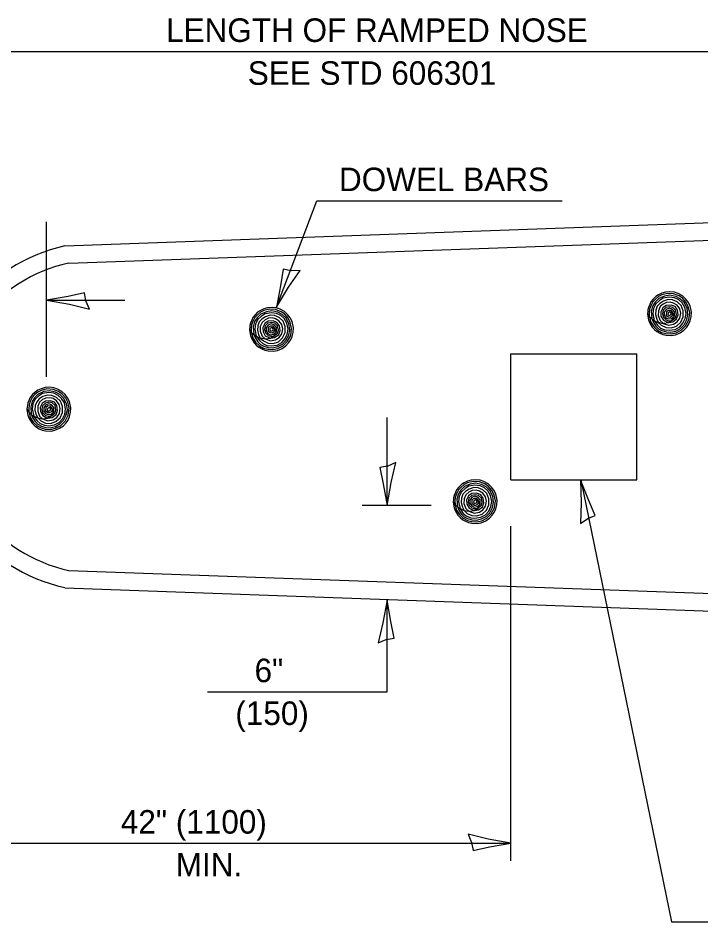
# Model space of a CAD drawing. Extents: x 99619 to 100299, y 99979 to 100419.
# Drawn here: x 99752.1 to 99831.8, y 100083.3 to 100188.8 of the extents above; entities that cross this region are included whole.
import ezdxf

# ---------------------------------------------------------------- set-up
doc = ezdxf.new("R2010")
doc.units = 0
for name, color, linetype in [('Design_PR_Back of Gutter or Curb line', 7, 'Continuous'), ('Design_PR_Roadway Dimensions', 7, 'Continuous'), ('Design_PR_Roadway Notes', 7, 'Continuous'), ('Level 43', 7, 'Continuous'), ('Stage_Construction Traffic Control', 7, 'Continuous')]:
    doc.layers.add(name, color=color, linetype=linetype)

msp = doc.modelspace()

# ---------------------------------------------------------------- linework, layer by layer
at = {"layer": 'Design_PR_Back of Gutter or Curb line'}
for p, q in [((99757.52, 100162.26), (99966.46, 100169.73)), ((99757.97, 100160.23), (99966.46, 100167.68)), ((99809.61, 100134.93), (99809.61, 100149.63)), ((99809.61, 100149.63), (99824.31, 100149.63)), ((99824.31, 100134.93), (99824.31, 100149.63)), ((99809.61, 100134.93), (99824.31, 100134.93)), ((99757.97, 100124.32), (99966.46, 100116.87)), ((99757.52, 100122.29), (99966.3, 100114.83))]:
    msp.add_line(p, q, dxfattribs=at)
for radius in [20.44, 18.4]:
    msp.add_arc((99761.98, 100142.28), radius, 102.6023, 257.3977, dxfattribs=at)
at = {"layer": 'Design_PR_Roadway Notes'}
for p, q in [((99782.22, 100155.08), (99786.96, 100167.51)), ((99786.95, 100167.51), (99815.61, 100167.51)), ((99817.76, 100134.92), (99828.36, 100083.28)), ((99828.36, 100083.28), (99872.28, 100083.28))]:
    msp.add_line(p, q, dxfattribs=at)
for points in [[(99784.98, 100159.38), (99783.93, 100159.34), (99783.02, 100159.53), (99782.71, 100157.57), (99782.22, 100155.08), (99783.62, 100157.4)], [(99817.73, 100129.82), (99818.59, 100130.41), (99819.46, 100130.75), (99818.68, 100132.56), (99817.75, 100134.93), (99817.82, 100132.22)]]:
    msp.add_lwpolyline(points, close=True, dxfattribs=at)
at = {"layer": 'Level 43'}
for p, q in [((99741.55, 100184.93), (99847.05, 100184.93)), ((99755.39, 100146.94), (99755.39, 100165.06)), ((99755.39, 100155.9), (99764.53, 100155.9)), ((99795.14, 100131.93), (99795.14, 100142.18)), ((99800.31, 100131.93), (99792.24, 100131.93)), ((99809.61, 100090.43), (99809.61, 100129.52)), ((99795.14, 100110.15), (99795.14, 100120.86)), ((99774.18, 100110.15), (99795.14, 100110.15)), ((99741.55, 100092.47), (99809.61, 100092.47))]:
    msp.add_line(p, q, dxfattribs=at)
for points in [[(99760.39, 100154.86), (99759.98, 100155.82), (99759.83, 100156.74), (99757.89, 100156.34), (99755.39, 100155.9), (99758.06, 100155.42)], [(99796.18, 100136.93), (99795.22, 100136.52), (99794.3, 100136.37), (99794.7, 100134.43), (99795.14, 100131.93), (99795.62, 100134.6)], [(99794.09, 100115.86), (99795.05, 100116.27), (99795.97, 100116.43), (99795.57, 100118.36), (99795.14, 100120.86), (99794.65, 100118.2)], [(99804.61, 100093.51), (99805.02, 100092.55), (99805.18, 100091.63), (99807.11, 100092.03), (99809.61, 100092.47), (99806.95, 100092.95)]]:
    msp.add_lwpolyline(points, close=True, dxfattribs=at)
at = {"layer": 'Stage_Construction Traffic Control'}
for points in [[(99825.57, 100154.26), (99825.67, 100153.62), (99825.82, 100153.23), (99826.11, 100152.75), (99826.38, 100152.46), (99826.66, 100152.22), (99827, 100152.03), (99827.35, 100151.89), (99827.73, 100151.8), (99828.37, 100151.78), (99828.82, 100151.86), (99829.36, 100152.09), (99829.8, 100152.39), (99830.13, 100152.73), (99830.35, 100153.05), (99830.55, 100153.49), (99830.67, 100153.96), (99830.68, 100154.49), (99830.52, 100155.22), (99830.3, 100155.67), (99830.01, 100156.06), (99829.63, 100156.4), (99829.14, 100156.68), (99828.69, 100156.83), (99828.18, 100156.89), (99827.67, 100156.84), (99827.23, 100156.72), (99826.84, 100156.54), (99826.51, 100156.32), (99826.22, 100156.03), (99825.96, 100155.69), (99825.81, 100155.41), (99825.67, 100155.06), (99825.61, 100154.78), (99825.58, 100154.6), (99825.57, 100154.32), (99825.79, 100153.92), (99825.96, 100153.34), (99826.28, 100152.81), (99826.73, 100152.4), (99827.2, 100152.13), (99827.68, 100152), (99828.3, 100151.97), (99828.89, 100152.09), (99829.49, 100152.4), (99830.01, 100152.92), (99830.37, 100153.62), (99830.48, 100154.43), (99830.32, 100155.13), (99830.08, 100155.63), (99829.64, 100156.12), (99829.25, 100156.39), (99828.61, 100156.64), (99827.88, 100156.69), (99827.22, 100156.51), (99826.84, 100156.32), (99826.47, 100156.03), (99826.18, 100155.7), (99825.94, 100155.22), (99825.8, 100154.83), (99825.76, 100154.41), (99825.76, 100154), (99826.06, 100153.74), (99826.21, 100153.35), (99826.53, 100152.88), (99826.84, 100152.57), (99827.24, 100152.35), (99827.76, 100152.21), (99828.26, 100152.17), (99828.88, 100152.29), (99829.4, 100152.6), (99829.83, 100153.03), (99830.15, 100153.66), (99830.28, 100154.24), (99830.17, 100154.95), (99829.84, 100155.61), (99829.38, 100156.06), (99828.88, 100156.33), (99828.16, 100156.47), (99827.53, 100156.38), (99826.87, 100156.09), (99826.44, 100155.67), (99826.16, 100155.22), (99826, 100154.61), (99826.05, 100153.75), (99826.36, 100153.47), (99826.74, 100152.96), (99827.09, 100152.64), (99827.59, 100152.45), (99828.1, 100152.39), (99828.78, 100152.49), (99829.32, 100152.79), (99829.7, 100153.2), (99829.97, 100153.74), (99830.07, 100154.34), (99829.93, 100155.06), (99829.6, 100155.59), (99829.21, 100155.93), (99828.72, 100156.18), (99828.1, 100156.26), (99827.4, 100156.15)], [(99827.4, 100156.15), (99826.95, 100155.87), (99826.53, 100155.48), (99826.26, 100154.94), (99826.17, 100154.36), (99826.35, 100153.5), (99826.81, 100153.3), (99827.17, 100152.96), (99827.74, 100152.69), (99828.31, 100152.67), (99828.93, 100152.88), (99829.43, 100153.33), (99829.71, 100153.96), (99829.73, 100154.65), (99829.47, 100155.27), (99829, 100155.69), (99828.48, 100155.93), (99827.95, 100155.98), (99827.41, 100155.8), (99827, 100155.52), (99826.7, 100155.19), (99826.53, 100154.74), (99826.47, 100154.21), (99826.63, 100153.68), (99826.81, 100153.31), (99827.39, 100153.19), (99828, 100152.98), (99828.61, 100153.08), (99829.03, 100153.36), (99829.34, 100153.81), (99829.45, 100154.39), (99829.32, 100154.9), (99829, 100155.32), (99828.61, 100155.56), (99828.22, 100155.65), (99827.79, 100155.61), (99827.39, 100155.45), (99827.04, 100155.14), (99826.83, 100154.67), (99826.8, 100154.1), (99827.04, 100153.53), (99827.39, 100153.2), (99828.05, 100153.29), (99828.5, 100153.36), (99828.96, 100153.71), (99829.14, 100154.17), (99829.05, 100154.74), (99828.77, 100155.14), (99828.31, 100155.32), (99827.74, 100155.28), (99827.34, 100155), (99827.1, 100154.52), (99827.13, 100154.04), (99827.41, 100153.58), (99827.74, 100153.4), (99828.01, 100153.3), (99828.45, 100153.58), (99828.81, 100153.86), (99828.93, 100154.23), (99828.84, 100154.75), (99828.51, 100155.06), (99828.13, 100155.13), (99827.71, 100155.04), (99827.39, 100154.73), (99827.29, 100154.32), (99827.41, 100153.92), (99827.72, 100153.6), (99828.03, 100153.5), (99828.4, 100153.53), (99828.69, 100154.06), (99828.72, 100154.52), (99828.44, 100154.85), (99828.1, 100154.97), (99827.72, 100154.82), (99827.52, 100154.49), (99827.52, 100154.14), (99827.71, 100153.84), (99827.98, 100153.7), (99828.37, 100153.75), (99828.66, 100153.99), (99828.52, 100154.43), (99828.31, 100154.68), (99828.01, 100154.71), (99827.76, 100154.52), (99827.74, 100154.14), (99827.98, 100153.94), (99828.2, 100153.92), (99828.45, 100154.07), (99828.53, 100154.34), (99828.16, 100154.52), (99827.95, 100154.43), (99827.92, 100154.21), (99828.06, 100154.1), (99828.29, 100154.2), (99828.31, 100154.32), (99828.26, 100154.48)], [(99779.09, 100152.43), (99779.19, 100151.79), (99779.34, 100151.4), (99779.64, 100150.92), (99779.9, 100150.62), (99780.18, 100150.39), (99780.52, 100150.2), (99780.88, 100150.06), (99781.25, 100149.97), (99781.89, 100149.95), (99782.34, 100150.03), (99782.89, 100150.26), (99783.33, 100150.56), (99783.65, 100150.9), (99783.87, 100151.23), (99784.07, 100151.66), (99784.18, 100152.13), (99784.21, 100152.66), (99784.05, 100153.39), (99783.83, 100153.85), (99783.52, 100154.23), (99783.16, 100154.56), (99782.67, 100154.84), (99782.21, 100155), (99781.71, 100155.06), (99781.19, 100155.01), (99780.75, 100154.9), (99780.37, 100154.71), (99780.03, 100154.48), (99779.74, 100154.2), (99779.48, 100153.86), (99779.34, 100153.58), (99779.2, 100153.23), (99779.13, 100152.95), (99779.11, 100152.77), (99779.09, 100152.49), (99779.32, 100152.09), (99779.48, 100151.51), (99779.8, 100150.98), (99780.25, 100150.57), (99780.73, 100150.3), (99781.21, 100150.16), (99781.82, 100150.14), (99782.41, 100150.26), (99783.02, 100150.57), (99783.53, 100151.1), (99783.9, 100151.79), (99784, 100152.6), (99783.85, 100153.3), (99783.61, 100153.8), (99783.16, 100154.29), (99782.78, 100154.55), (99782.13, 100154.81), (99781.41, 100154.86), (99780.75, 100154.68), (99780.36, 100154.48), (99780, 100154.2), (99779.7, 100153.87), (99779.46, 100153.39), (99779.33, 100153), (99779.28, 100152.59), (99779.29, 100152.18), (99779.58, 100151.9), (99779.74, 100151.52), (99780.05, 100151.05), (99780.36, 100150.74), (99780.76, 100150.51), (99781.28, 100150.37), (99781.78, 100150.33), (99782.4, 100150.47), (99782.92, 100150.77), (99783.34, 100151.2), (99783.68, 100151.83), (99783.8, 100152.42), (99783.69, 100153.12), (99783.37, 100153.78), (99782.91, 100154.23), (99782.4, 100154.5), (99781.69, 100154.64), (99781.06, 100154.55), (99780.39, 100154.26), (99779.96, 100153.83), (99779.68, 100153.4), (99779.52, 100152.78), (99779.57, 100151.92), (99779.89, 100151.64), (99780.27, 100151.13), (99780.62, 100150.82), (99781.11, 100150.61), (99781.63, 100150.56), (99782.3, 100150.66), (99782.85, 100150.96), (99783.22, 100151.37), (99783.49, 100151.9), (99783.59, 100152.51), (99783.45, 100153.23), (99783.13, 100153.75), (99782.73, 100154.1), (99782.24, 100154.35), (99781.63, 100154.43), (99780.92, 100154.32)], [(99780.92, 100154.32), (99780.47, 100154.04), (99780.05, 100153.65), (99779.79, 100153.12), (99779.7, 100152.53), (99779.88, 100151.68), (99780.34, 100151.47), (99780.7, 100151.13), (99781.26, 100150.86), (99781.83, 100150.84), (99782.46, 100151.05), (99782.95, 100151.5), (99783.24, 100152.12), (99783.25, 100152.82), (99783, 100153.44), (99782.53, 100153.86), (99782.01, 100154.1), (99781.48, 100154.14), (99780.94, 100153.97), (99780.52, 100153.69), (99780.23, 100153.36), (99780.05, 100152.91), (99780, 100152.39), (99780.15, 100151.85), (99780.34, 100151.48), (99780.91, 100151.37), (99781.53, 100151.14), (99782.13, 100151.25), (99782.55, 100151.52), (99782.86, 100151.98), (99782.97, 100152.57), (99782.85, 100153.06), (99782.52, 100153.49), (99782.13, 100153.73), (99781.74, 100153.82), (99781.32, 100153.78), (99780.91, 100153.62), (99780.57, 100153.3), (99780.34, 100152.84), (99780.33, 100152.27), (99780.57, 100151.69), (99780.91, 100151.37), (99781.57, 100151.46), (99782.02, 100151.53), (99782.49, 100151.88), (99782.66, 100152.35), (99782.58, 100152.91), (99782.29, 100153.3), (99781.84, 100153.49), (99781.26, 100153.44), (99780.87, 100153.17), (99780.63, 100152.69), (99780.66, 100152.21), (99780.93, 100151.75), (99781.26, 100151.56), (99781.53, 100151.47), (99781.98, 100151.75), (99782.34, 100152.03), (99782.46, 100152.4), (99782.37, 100152.91), (99782.04, 100153.23), (99781.65, 100153.3), (99781.24, 100153.2), (99780.91, 100152.89), (99780.82, 100152.49), (99780.94, 100152.08), (99781.25, 100151.76), (99781.56, 100151.68), (99781.92, 100151.7), (99782.22, 100152.24), (99782.24, 100152.69), (99781.96, 100153.02), (99781.63, 100153.13), (99781.25, 100152.99), (99781.04, 100152.66), (99781.04, 100152.31), (99781.24, 100152.01), (99781.5, 100151.86), (99781.89, 100151.91), (99782.19, 100152.15), (99782.04, 100152.6), (99781.83, 100152.85), (99781.53, 100152.88), (99781.28, 100152.69), (99781.27, 100152.31), (99781.5, 100152.11), (99781.72, 100152.09), (99781.98, 100152.25), (99782.05, 100152.51), (99781.69, 100152.69), (99781.47, 100152.6), (99781.45, 100152.39), (99781.59, 100152.27), (99781.81, 100152.37), (99781.84, 100152.49), (99781.78, 100152.65)], [(99753.1, 100143.1), (99753.2, 100142.46), (99753.36, 100142.06), (99753.65, 100141.59), (99753.92, 100141.29), (99754.2, 100141.06), (99754.54, 100140.87), (99754.89, 100140.72), (99755.26, 100140.64), (99755.91, 100140.61), (99756.36, 100140.7), (99756.9, 100140.93), (99757.35, 100141.23), (99757.66, 100141.56), (99757.89, 100141.89), (99758.08, 100142.33), (99758.2, 100142.8), (99758.22, 100143.33), (99758.06, 100144.06), (99757.84, 100144.51), (99757.54, 100144.9), (99757.17, 100145.23), (99756.68, 100145.51), (99756.23, 100145.66), (99755.71, 100145.73), (99755.21, 100145.68), (99754.77, 100145.56), (99754.38, 100145.38), (99754.05, 100145.14), (99753.76, 100144.87), (99753.49, 100144.53), (99753.34, 100144.24), (99753.21, 100143.9), (99753.15, 100143.61), (99753.12, 100143.43), (99753.1, 100143.16), (99753.34, 100142.76), (99753.49, 100142.18), (99753.82, 100141.65), (99754.27, 100141.24), (99754.74, 100140.97), (99755.22, 100140.83), (99755.83, 100140.81), (99756.43, 100140.93), (99757.03, 100141.24), (99757.55, 100141.76), (99757.9, 100142.46), (99758.02, 100143.27), (99757.86, 100143.97), (99757.62, 100144.47), (99757.18, 100144.96), (99756.79, 100145.22), (99756.15, 100145.47), (99755.43, 100145.53), (99754.77, 100145.35), (99754.38, 100145.15), (99754.01, 100144.87), (99753.72, 100144.54), (99753.48, 100144.06), (99753.34, 100143.67), (99753.3, 100143.25), (99753.3, 100142.84), (99753.6, 100142.57), (99753.75, 100142.18), (99754.07, 100141.72), (99754.38, 100141.41), (99754.78, 100141.18), (99755.29, 100141.04), (99755.8, 100141), (99756.42, 100141.13), (99756.94, 100141.44), (99757.36, 100141.87), (99757.69, 100142.49), (99757.82, 100143.08), (99757.71, 100143.78), (99757.38, 100144.45), (99756.92, 100144.9), (99756.42, 100145.17), (99755.71, 100145.31), (99755.07, 100145.22), (99754.41, 100144.93), (99753.97, 100144.5), (99753.7, 100144.06), (99753.54, 100143.45), (99753.58, 100142.59), (99753.9, 100142.31), (99754.28, 100141.8), (99754.63, 100141.48), (99755.13, 100141.28), (99755.64, 100141.23), (99756.31, 100141.33), (99756.86, 100141.62), (99757.24, 100142.04), (99757.51, 100142.57), (99757.6, 100143.18), (99757.47, 100143.89), (99757.14, 100144.42), (99756.75, 100144.77), (99756.25, 100145.02), (99755.64, 100145.1), (99754.93, 100144.98)], [(99754.93, 100144.98), (99754.48, 100144.71), (99754.07, 100144.32), (99753.8, 100143.78), (99753.71, 100143.2), (99753.9, 100142.34), (99754.35, 100142.14), (99754.71, 100141.8), (99755.28, 100141.53), (99755.85, 100141.5), (99756.47, 100141.72), (99756.97, 100142.17), (99757.25, 100142.79), (99757.26, 100143.49), (99757.01, 100144.1), (99756.54, 100144.53), (99756.02, 100144.77), (99755.5, 100144.81), (99754.95, 100144.63), (99754.54, 100144.36), (99754.24, 100144.03), (99754.07, 100143.58), (99754.01, 100143.05), (99754.17, 100142.52), (99754.35, 100142.14), (99754.93, 100142.04), (99755.54, 100141.82), (99756.15, 100141.92), (99756.57, 100142.19), (99756.88, 100142.65), (99756.99, 100143.23), (99756.86, 100143.73), (99756.54, 100144.16), (99756.15, 100144.4), (99755.76, 100144.48), (99755.32, 100144.45), (99754.93, 100144.29), (99754.58, 100143.97), (99754.36, 100143.5), (99754.35, 100142.94), (99754.58, 100142.36), (99754.93, 100142.04), (99755.59, 100142.13), (99756.04, 100142.2), (99756.5, 100142.55), (99756.68, 100143.01), (99756.59, 100143.58), (99756.31, 100143.97), (99755.85, 100144.16), (99755.28, 100144.11), (99754.87, 100143.84), (99754.63, 100143.36), (99754.66, 100142.88), (99754.95, 100142.42), (99755.28, 100142.23), (99755.55, 100142.14), (99755.99, 100142.42), (99756.35, 100142.7), (99756.47, 100143.07), (99756.38, 100143.58), (99756.06, 100143.9), (99755.67, 100143.97), (99755.25, 100143.87), (99754.93, 100143.56), (99754.83, 100143.16), (99754.95, 100142.75), (99755.26, 100142.43), (99755.56, 100142.34), (99755.94, 100142.37), (99756.24, 100142.91), (99756.25, 100143.36), (99755.98, 100143.69), (99755.64, 100143.8), (99755.26, 100143.65), (99755.05, 100143.33), (99755.05, 100142.98), (99755.25, 100142.67), (99755.52, 100142.53), (99755.91, 100142.58), (99756.19, 100142.82), (99756.06, 100143.26), (99755.85, 100143.52), (99755.55, 100143.54), (99755.29, 100143.36), (99755.28, 100142.98), (99755.52, 100142.77), (99755.74, 100142.76), (99755.99, 100142.91), (99756.07, 100143.18), (99755.71, 100143.36), (99755.49, 100143.26), (99755.46, 100143.05), (99755.6, 100142.94), (99755.83, 100143.04), (99755.85, 100143.15), (99755.8, 100143.32)], [(99802.88, 100132.3), (99802.98, 100131.66), (99803.13, 100131.27), (99803.42, 100130.79), (99803.69, 100130.5), (99803.98, 100130.26), (99804.31, 100130.07), (99804.67, 100129.93), (99805.04, 100129.84), (99805.68, 100129.82), (99806.14, 100129.9), (99806.67, 100130.13), (99807.11, 100130.43), (99807.43, 100130.77), (99807.66, 100131.1), (99807.85, 100131.53), (99807.97, 100132), (99807.99, 100132.53), (99807.84, 100133.26), (99807.61, 100133.72), (99807.31, 100134.11), (99806.94, 100134.44), (99806.45, 100134.72), (99806, 100134.87), (99805.49, 100134.93), (99804.98, 100134.89), (99804.54, 100134.76), (99804.15, 100134.58), (99803.82, 100134.35), (99803.53, 100134.07), (99803.27, 100133.73), (99803.12, 100133.45), (99802.98, 100133.1), (99802.92, 100132.81), (99802.9, 100132.65), (99802.88, 100132.36), (99803.11, 100131.96), (99803.27, 100131.38), (99803.59, 100130.85), (99804.04, 100130.44), (99804.52, 100130.17), (99805, 100130.04), (99805.61, 100130.01), (99806.2, 100130.13), (99806.8, 100130.44), (99807.32, 100130.96), (99807.68, 100131.66), (99807.79, 100132.47), (99807.64, 100133.17), (99807.39, 100133.67), (99806.95, 100134.16), (99806.56, 100134.43), (99805.92, 100134.68), (99805.2, 100134.73), (99804.54, 100134.55), (99804.15, 100134.36), (99803.78, 100134.07), (99803.49, 100133.74), (99803.25, 100133.26), (99803.11, 100132.87), (99803.07, 100132.45), (99803.08, 100132.05), (99803.37, 100131.78), (99803.52, 100131.39), (99803.83, 100130.92), (99804.15, 100130.61), (99804.55, 100130.38), (99805.06, 100130.24), (99805.57, 100130.21), (99806.19, 100130.34), (99806.71, 100130.64), (99807.13, 100131.07), (99807.46, 100131.7), (99807.59, 100132.29), (99807.48, 100132.99), (99807.15, 100133.65), (99806.7, 100134.11), (99806.19, 100134.37), (99805.48, 100134.51), (99804.85, 100134.42), (99804.18, 100134.13), (99803.75, 100133.7), (99803.47, 100133.27), (99803.31, 100132.66), (99803.36, 100131.79), (99803.67, 100131.51), (99804.05, 100130.99), (99804.4, 100130.69), (99804.91, 100130.49), (99805.41, 100130.43), (99806.09, 100130.54), (99806.63, 100130.82), (99807.01, 100131.24), (99807.28, 100131.78), (99807.37, 100132.38), (99807.24, 100133.1), (99806.91, 100133.63), (99806.52, 100133.97), (99806.03, 100134.22), (99805.41, 100134.3), (99804.71, 100134.19)], [(99804.71, 100134.19), (99804.25, 100133.91), (99803.83, 100133.53), (99803.58, 100132.98), (99803.49, 100132.4), (99803.67, 100131.55), (99804.13, 100131.34), (99804.49, 100131), (99805.05, 100130.74), (99805.62, 100130.71), (99806.25, 100130.92), (99806.74, 100131.37), (99807.03, 100131.99), (99807.04, 100132.69), (99806.79, 100133.3), (99806.32, 100133.73), (99805.79, 100133.97), (99805.27, 100134.02), (99804.72, 100133.84), (99804.31, 100133.56), (99804.01, 100133.23), (99803.83, 100132.78), (99803.78, 100132.26), (99803.94, 100131.72), (99804.13, 100131.35), (99804.7, 100131.24), (99805.31, 100131.02), (99805.92, 100131.12), (99806.34, 100131.4), (99806.65, 100131.85), (99806.76, 100132.43), (99806.63, 100132.93), (99806.31, 100133.36), (99805.92, 100133.6), (99805.53, 100133.69), (99805.1, 100133.65), (99804.7, 100133.49), (99804.36, 100133.17), (99804.13, 100132.71), (99804.12, 100132.14), (99804.36, 100131.57), (99804.7, 100131.24), (99805.36, 100131.33), (99805.81, 100131.41), (99806.28, 100131.76), (99806.45, 100132.21), (99806.36, 100132.78), (99806.08, 100133.17), (99805.63, 100133.36), (99805.05, 100133.32), (99804.65, 100133.04), (99804.41, 100132.56), (99804.44, 100132.08), (99804.72, 100131.62), (99805.05, 100131.43), (99805.33, 100131.34), (99805.77, 100131.62), (99806.13, 100131.9), (99806.25, 100132.27), (99806.16, 100132.79), (99805.83, 100133.1), (99805.44, 100133.17), (99805.03, 100133.08), (99804.7, 100132.76), (99804.6, 100132.36), (99804.72, 100131.95), (99805.03, 100131.64), (99805.34, 100131.55), (99805.72, 100131.57), (99806.01, 100132.11), (99806.03, 100132.56), (99805.75, 100132.89), (99805.41, 100133), (99805.03, 100132.86), (99804.82, 100132.53), (99804.82, 100132.18), (99805.03, 100131.88), (99805.3, 100131.73), (99805.68, 100131.79), (99805.97, 100132.03), (99805.83, 100132.47), (99805.62, 100132.73), (99805.33, 100132.74), (99805.06, 100132.56), (99805.06, 100132.18), (99805.3, 100131.97), (99805.51, 100131.96), (99805.77, 100132.12), (99805.84, 100132.38), (99805.48, 100132.56), (99805.26, 100132.47), (99805.24, 100132.26), (99805.38, 100132.14), (99805.6, 100132.24), (99805.63, 100132.36), (99805.57, 100132.53)]]:
    msp.add_lwpolyline(points, dxfattribs=at)

# ---------------------------------------------------------------- texts
at = {"layer": 'Design_PR_Roadway Dimensions'}
for s, p in [('LENGTH OF RAMPED NOSE', (99769.34, 100186.06)), ('SEE STD 606301', (99778.88, 100181.05)), ('6"', (99779.67, 100111.28)), ('(150)', (99777.43, 100106.28)), ('42" (1100)', (99764.06, 100093.59)), ('MIN.', (99770.47, 100088.59))]:
    msp.add_text(s, height=2.75, dxfattribs=at).set_placement(p)
at = {"layer": 'Design_PR_Roadway Notes'}
msp.add_text('DOWEL BARS', height=2.75, dxfattribs=at).set_placement((99789.53, 100168.63))

doc.saveas('drawing.dxf')
